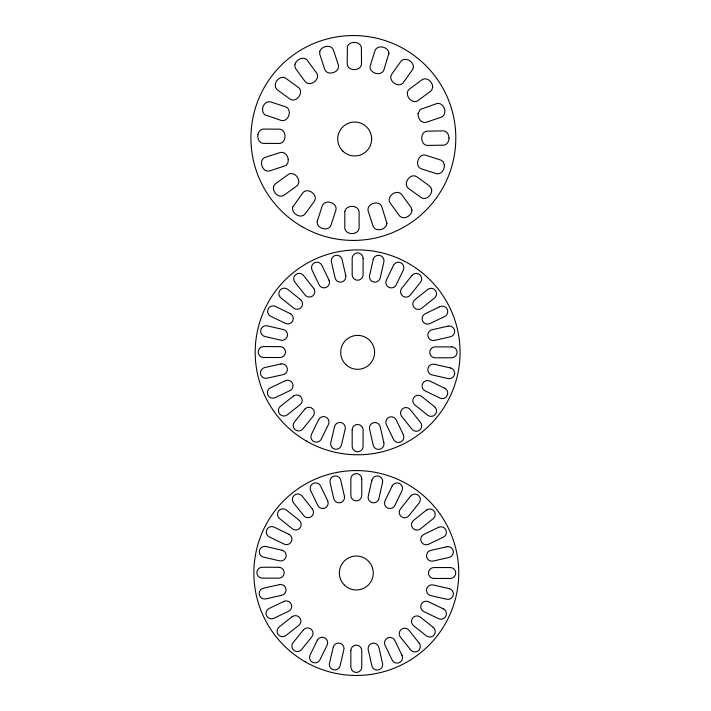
<?xml version="1.0" encoding="UTF-8"?>
<svg xmlns="http://www.w3.org/2000/svg" width="711" height="711" viewBox="0 0 711 711"><rect width="100%" height="100%" fill="white"/><g stroke="black" fill="none" stroke-linecap="round" stroke-linejoin="round"><path stroke-width="1.07" d="M344.826 211.638L344.808 228.142C345.475 235.394 358.38 235.385 359.099 228.16L359.108 211.931C358.637 204.626 345.724 204.475 344.826 211.638M350.852 650.441L350.843 666.945A5.457 5.457 0 0 0 356.282 672.419A5.457 5.457 0 0 0 361.757 666.98L361.757 650.752A5.457 5.457 0 0 0 356.46 645.144A5.457 5.457 0 0 0 350.852 650.441M352.176 429.782L352.176 446.286A5.457 5.457 0 0 0 357.615 451.761A5.457 5.457 0 0 0 363.09 446.321L363.09 430.084A5.457 5.457 0 0 0 357.784 424.485A5.457 5.457 0 0 0 352.176 429.782M361.757 479.072L361.757 495.576A5.457 5.457 0 0 1 356.149 500.873A5.457 5.457 0 0 1 350.852 495.265L350.843 479.036A5.457 5.457 0 0 1 356.318 473.597A5.457 5.457 0 0 1 361.757 479.072M363.09 258.413L363.09 274.908A5.457 5.457 0 0 1 357.482 280.214A5.457 5.457 0 0 1 352.176 274.606L352.176 258.377A5.457 5.457 0 0 1 357.651 252.938A5.457 5.457 0 0 1 363.09 258.413M418.086 113.538C417.553 117.857 421.028 123.403 425.853 122.399L441.487 117.111C448.134 114.142 443.975 101.931 436.91 103.566L420.254 109.414L418.086 113.538M444.357 164.996C444.873 169.289 441.38 174.87 436.572 173.733L420.868 168.667C414.317 165.61 418.415 153.372 425.516 155.158L440.962 160.135L443.264 161.886L444.357 164.996M262.537 108.712L262.874 112.196L264.616 114.729L281.307 120.461C288.399 122.283 292.559 110.063 286.026 106.97L270.349 101.824C266.234 100.749 262.91 104.979 262.537 108.712M288.293 159.593L287.848 163.041L286.026 165.476L269.282 171.049C262.181 172.577 258.226 160.286 264.927 157.433L280.641 152.394C284.8 151.523 287.999 155.825 288.293 159.593M448.997 137.987C449.068 141.169 447.166 144.991 443.637 145.186L427.133 145.426C419.952 144.626 419.908 131.722 427.213 131.135L443.442 130.895C446.979 131.028 448.979 134.797 448.997 137.987M431.684 190.148C431.844 195.063 426.227 200.573 421.41 197.747L408.043 188.068C402.764 183.136 410.451 172.764 416.646 176.657L429.8 186.175L431.435 188.557L431.684 190.148M275.353 83.934L275.415 87.231L277.05 89.622L290.177 99.167C296.371 103.086 304.077 92.732 298.816 87.782L285.475 78.068C281.254 75.49 276.206 79.703 275.353 83.934M257.951 134.326C257.133 137.996 258.937 143.053 263.177 143.373L279.405 143.444C286.72 143 286.915 130.095 279.752 129.162L263.248 129.082C260.422 129.144 258.484 131.766 257.951 134.326M413.455 66.763L412.638 69.527L403.057 82.965C398.16 88.271 387.735 80.663 391.583 74.433L401.013 61.217C405.128 56.649 413.233 61.164 413.455 66.763M292.71 207.079C291.163 213.256 300.362 219.166 304.886 214.233L314.458 201.124C318.377 194.938 308.032 187.215 303.082 192.477L292.71 207.079M388.944 53.209L383.744 70.353C380.723 76.921 368.458 72.877 370.218 65.767L375.124 50.294C377.852 44.189 388.446 46.873 388.944 53.209M432.67 87.08L431.799 90.021L430.804 91.052L417.561 100.891C411.269 104.437 403.688 93.994 409.26 89.248L422.29 79.57C427.089 76.735 432.777 82.147 432.67 87.08M317.302 221.059C315.693 228.16 327.967 232.15 330.891 225.503L335.921 210.074C337.734 202.973 325.514 198.831 322.43 205.372L317.302 221.059M273.637 186.238C272.055 191.606 278.285 198.476 283.653 195.463L296.816 185.962C302.459 181.296 295.021 170.747 288.675 174.213L275.299 183.873L273.637 186.238M295.038 64.159L294.781 65.741L295.607 68.514L305.161 81.632C309.845 87.257 320.368 79.774 316.875 73.455L307.161 60.106C303.455 55.938 296.407 59.431 295.038 64.159M411.936 210.252C411.749 215.833 403.688 220.454 399.555 215.886L389.841 202.537C386.357 196.209 396.871 188.735 401.564 194.361L411.109 207.479L411.936 210.252M347.377 46.437L347.208 64.088C347.723 71.393 360.637 71.464 361.499 64.292L361.419 47.797C360.681 41.122 349.759 40.563 347.377 46.437M319.808 51.236L319.737 54.134L324.803 69.554C327.54 76.344 339.849 72.451 338.463 65.359L333.326 49.681C330.784 44.055 321.701 45.984 319.808 51.236M386.944 223.37C386.464 229.697 375.888 232.488 373.151 226.356L368.058 210.66C366.698 203.568 379.016 199.711 381.727 206.51L386.944 223.37M373.222 259.515L369.613 275.344A5.457 5.457 0 0 0 373.533 281.983A5.457 5.457 0 0 0 380.181 278.063L383.851 261.977A5.457 5.457 0 0 0 379.772 255.436A5.457 5.457 0 0 0 373.222 259.515M371.897 480.183L368.289 496.002A5.457 5.457 0 0 0 372.209 502.65A5.457 5.457 0 0 0 378.847 498.731L382.527 482.645A5.457 5.457 0 0 0 378.439 476.094A5.457 5.457 0 0 0 371.897 480.183M334.597 426.476L330.819 442.535A5.457 5.457 0 0 0 334.854 449.112A5.457 5.457 0 0 0 341.431 445.068L345.146 429.275A5.457 5.457 0 0 0 341.271 422.601A5.457 5.457 0 0 0 334.597 426.476M333.263 647.143L329.486 663.203A5.457 5.457 0 0 0 333.53 669.771A5.457 5.457 0 0 0 340.098 665.736L343.813 649.934A5.457 5.457 0 0 0 339.938 643.259A5.457 5.457 0 0 0 333.263 647.143M393.494 265.31L386.446 279.938A5.457 5.457 0 0 0 388.793 287.288A5.457 5.457 0 0 0 396.143 284.951L403.306 270.082A5.457 5.457 0 0 0 400.782 262.786A5.457 5.457 0 0 0 393.494 265.31M392.161 485.977L385.122 500.597A5.457 5.457 0 0 0 387.459 507.947A5.457 5.457 0 0 0 394.809 505.61L401.973 490.741A5.457 5.457 0 0 0 399.449 483.453A5.457 5.457 0 0 0 392.161 485.977M318.715 419.508L311.462 434.332A5.457 5.457 0 0 0 313.942 441.638A5.457 5.457 0 0 0 321.248 439.158L328.375 424.583A5.457 5.457 0 0 0 326.082 417.215A5.457 5.457 0 0 0 318.715 419.508M317.382 640.176L310.129 655A5.457 5.457 0 0 0 312.609 662.305A5.457 5.457 0 0 0 319.914 659.826L327.042 645.241A5.457 5.457 0 0 0 324.749 637.874A5.457 5.457 0 0 0 317.382 640.176M411.962 275.477L401.839 288.168A5.457 5.457 0 0 0 402.488 295.856A5.457 5.457 0 0 0 410.176 295.207L420.468 282.303A5.457 5.457 0 0 0 419.632 274.633A5.457 5.457 0 0 0 411.962 275.477M410.629 496.136L400.506 508.827A5.457 5.457 0 0 0 401.155 516.515A5.457 5.457 0 0 0 408.843 515.866L419.135 502.97A5.457 5.457 0 0 0 418.299 495.3A5.457 5.457 0 0 0 410.629 496.136M304.77 409.189L294.407 422.032A5.457 5.457 0 0 0 295.207 429.711A5.457 5.457 0 0 0 302.877 428.911L313.071 416.282A5.457 5.457 0 0 0 312.467 408.585A5.457 5.457 0 0 0 304.77 409.189M303.446 629.857L293.083 642.7A5.457 5.457 0 0 0 293.874 650.369A5.457 5.457 0 0 0 301.553 649.578L311.738 636.94A5.457 5.457 0 0 0 311.134 629.253A5.457 5.457 0 0 0 303.446 629.857M427.702 289.493L415.011 299.615A5.457 5.457 0 0 0 413.935 307.25A5.457 5.457 0 0 0 421.57 308.334L434.474 298.042A5.457 5.457 0 0 0 435.363 290.381A5.457 5.457 0 0 0 427.702 289.493M426.369 510.151L413.686 520.274A5.457 5.457 0 0 0 412.602 527.918A5.457 5.457 0 0 0 420.245 528.993L433.15 518.71A5.457 5.457 0 0 0 434.039 511.04A5.457 5.457 0 0 0 426.369 510.151M293.474 396.036L280.516 406.257A5.457 5.457 0 0 0 279.583 413.918A5.457 5.457 0 0 0 287.244 414.851L299.989 404.79A5.457 5.457 0 0 0 301.1 397.156A5.457 5.457 0 0 0 293.474 396.036M292.141 616.704L279.183 626.924A5.457 5.457 0 0 0 278.259 634.585A5.457 5.457 0 0 0 285.92 635.51L298.656 625.449A5.457 5.457 0 0 0 299.775 617.823A5.457 5.457 0 0 0 292.141 616.704M439.931 306.654L425.311 313.702A5.457 5.457 0 0 0 422.556 320.91A5.457 5.457 0 0 0 429.764 323.665L444.633 316.502A5.457 5.457 0 0 0 447.21 309.232A5.457 5.457 0 0 0 439.931 306.654M438.598 527.322L423.978 534.37A5.457 5.457 0 0 0 421.223 541.569A5.457 5.457 0 0 0 428.431 544.324L443.3 537.169A5.457 5.457 0 0 0 445.877 529.891A5.457 5.457 0 0 0 438.598 527.322M285.369 380.705L270.473 387.788A5.457 5.457 0 0 0 267.86 395.049A5.457 5.457 0 0 0 275.13 397.662L289.777 390.686A5.457 5.457 0 0 0 292.568 383.487A5.457 5.457 0 0 0 285.369 380.705M284.045 601.364L269.14 608.456A5.457 5.457 0 0 0 266.536 615.717A5.457 5.457 0 0 0 273.797 618.321L288.453 611.344A5.457 5.457 0 0 0 291.234 604.146A5.457 5.457 0 0 0 284.045 601.364M448.037 326.118L432.208 329.735A5.457 5.457 0 0 0 427.924 336.143A5.457 5.457 0 0 0 434.341 340.436L450.427 336.765A5.457 5.457 0 0 0 454.551 330.242A5.457 5.457 0 0 0 448.037 326.118M446.704 546.777L430.884 550.394A5.457 5.457 0 0 0 426.591 556.811A5.457 5.457 0 0 0 433.008 561.095L449.094 557.424A5.457 5.457 0 0 0 453.227 550.909A5.457 5.457 0 0 0 446.704 546.777M280.881 363.952L264.776 367.551A5.457 5.457 0 0 0 260.626 374.057A5.457 5.457 0 0 0 267.123 378.208L282.96 374.661A5.457 5.457 0 0 0 287.28 368.262A5.457 5.457 0 0 0 280.881 363.952M279.547 584.611L263.443 588.219A5.457 5.457 0 0 0 259.293 594.716A5.457 5.457 0 0 0 265.798 598.875L281.636 595.32A5.457 5.457 0 0 0 285.946 588.93A5.457 5.457 0 0 0 279.547 584.611M451.609 346.888L435.372 346.897A5.457 5.457 0 0 0 429.764 352.194A5.457 5.457 0 0 0 435.07 357.802L451.565 357.802A5.457 5.457 0 0 0 457.04 352.363A5.457 5.457 0 0 0 451.609 346.888M450.276 567.556L434.048 567.556A5.457 5.457 0 0 0 428.44 572.853A5.457 5.457 0 0 0 433.737 578.461L450.241 578.461A5.457 5.457 0 0 0 455.715 573.03A5.457 5.457 0 0 0 450.276 567.556M280.214 346.621L263.719 346.559A5.457 5.457 0 0 0 258.226 351.972A5.457 5.457 0 0 0 263.639 357.473L279.876 357.526A5.457 5.457 0 0 0 285.502 352.247A5.457 5.457 0 0 0 280.214 346.621M278.89 567.28L262.386 567.218A5.457 5.457 0 0 0 256.893 572.639A5.457 5.457 0 0 0 262.315 578.132L278.543 578.185A5.457 5.457 0 0 0 284.169 572.906A5.457 5.457 0 0 0 278.89 567.28M450.463 367.942L434.643 364.325A5.457 5.457 0 0 0 427.995 368.245A5.457 5.457 0 0 0 431.915 374.893L448.001 378.572A5.457 5.457 0 0 0 454.542 374.484A5.457 5.457 0 0 0 450.463 367.942M449.13 588.601L433.31 584.993A5.457 5.457 0 0 0 426.662 588.912A5.457 5.457 0 0 0 430.582 595.56L446.668 599.231A5.457 5.457 0 0 0 453.218 595.151A5.457 5.457 0 0 0 449.13 588.601M283.422 329.575L267.345 325.851A5.457 5.457 0 0 0 260.786 329.913A5.457 5.457 0 0 0 264.848 336.472L280.667 340.134A5.457 5.457 0 0 0 287.324 336.232A5.457 5.457 0 0 0 283.422 329.575M282.089 550.234L266.012 546.51A5.457 5.457 0 0 0 259.453 550.581A5.457 5.457 0 0 0 263.523 557.131L279.334 560.792A5.457 5.457 0 0 0 285.991 556.891A5.457 5.457 0 0 0 282.089 550.234M444.668 388.206L430.039 381.167A5.457 5.457 0 0 0 422.69 383.505A5.457 5.457 0 0 0 425.036 390.854L439.896 398.018A5.457 5.457 0 0 0 447.192 395.494A5.457 5.457 0 0 0 444.668 388.206M443.335 608.865L428.715 601.826A5.457 5.457 0 0 0 421.356 604.172A5.457 5.457 0 0 0 423.703 611.522L438.571 618.686A5.457 5.457 0 0 0 445.859 616.161A5.457 5.457 0 0 0 443.335 608.865M290.328 313.667L275.486 306.468A5.457 5.457 0 0 0 268.189 308.974A5.457 5.457 0 0 0 270.687 316.271L285.298 323.345A5.457 5.457 0 0 0 292.656 321.025A5.457 5.457 0 0 0 290.328 313.667M289.004 534.325L274.153 527.127A5.457 5.457 0 0 0 266.856 529.633A5.457 5.457 0 0 0 269.362 536.929L283.965 544.013A5.457 5.457 0 0 0 291.323 541.684A5.457 5.457 0 0 0 289.004 534.325M434.501 406.674L421.81 396.551A5.457 5.457 0 0 0 414.122 397.2A5.457 5.457 0 0 0 414.771 404.888L427.675 415.18A5.457 5.457 0 0 0 435.345 414.344A5.457 5.457 0 0 0 434.501 406.674M433.177 627.333L420.485 617.219A5.457 5.457 0 0 0 412.798 617.868A5.457 5.457 0 0 0 413.447 625.556L426.342 635.847A5.457 5.457 0 0 0 434.012 635.003A5.457 5.457 0 0 0 433.177 627.333M300.602 299.687L287.724 289.368A5.457 5.457 0 0 0 280.045 290.195A5.457 5.457 0 0 0 280.872 297.865L293.545 308.005A5.457 5.457 0 0 0 301.233 307.374A5.457 5.457 0 0 0 300.602 299.687M299.269 520.354L286.391 510.036A5.457 5.457 0 0 0 278.721 510.853A5.457 5.457 0 0 0 279.539 518.532L292.212 528.673A5.457 5.457 0 0 0 299.9 528.042A5.457 5.457 0 0 0 299.269 520.354M420.485 422.414L410.371 409.732A5.457 5.457 0 0 0 402.728 408.647A5.457 5.457 0 0 0 401.653 416.291L411.936 429.186A5.457 5.457 0 0 0 419.597 430.084A5.457 5.457 0 0 0 420.485 422.414M419.161 643.082L409.038 630.39A5.457 5.457 0 0 0 401.395 629.315A5.457 5.457 0 0 0 400.32 636.949L410.603 649.854A5.457 5.457 0 0 0 418.272 650.743A5.457 5.457 0 0 0 419.161 643.082M313.711 288.337L303.446 275.424A5.457 5.457 0 0 0 295.785 274.517A5.457 5.457 0 0 0 294.887 282.178L304.983 294.887A5.457 5.457 0 0 0 312.627 295.98A5.457 5.457 0 0 0 313.711 288.337M312.387 509.005L302.113 496.082A5.457 5.457 0 0 0 294.452 495.185A5.457 5.457 0 0 0 293.554 502.846L303.659 515.546A5.457 5.457 0 0 0 311.294 516.639A5.457 5.457 0 0 0 312.387 509.005M403.324 434.643L396.276 420.023A5.457 5.457 0 0 0 389.068 417.268A5.457 5.457 0 0 0 386.313 424.476L393.476 439.345A5.457 5.457 0 0 0 400.746 441.922A5.457 5.457 0 0 0 403.324 434.643M401.991 655.311L394.943 640.682A5.457 5.457 0 0 0 387.735 637.936A5.457 5.457 0 0 0 384.989 645.144L392.143 660.012A5.457 5.457 0 0 0 399.422 662.581A5.457 5.457 0 0 0 401.991 655.311M329.024 280.187L321.879 265.31A5.457 5.457 0 0 0 314.609 262.732A5.457 5.457 0 0 0 312.031 270.002L319.061 284.631A5.457 5.457 0 0 0 326.26 287.386A5.457 5.457 0 0 0 329.024 280.187M327.691 500.846L320.545 485.969A5.457 5.457 0 0 0 313.275 483.391A5.457 5.457 0 0 0 310.698 490.661L317.728 505.29A5.457 5.457 0 0 0 324.936 508.054A5.457 5.457 0 0 0 327.691 500.846M345.759 275.637L342.098 259.542A5.457 5.457 0 0 0 335.583 255.418A5.457 5.457 0 0 0 331.45 261.932L335.059 277.752A5.457 5.457 0 0 0 341.467 282.045A5.457 5.457 0 0 0 345.759 275.637M383.86 442.749L380.252 426.929A5.457 5.457 0 0 0 373.835 422.636A5.457 5.457 0 0 0 369.551 429.053L373.213 445.139A5.457 5.457 0 0 0 379.736 449.272A5.457 5.457 0 0 0 383.86 442.749M344.426 496.296L340.765 480.209A5.457 5.457 0 0 0 334.25 476.077A5.457 5.457 0 0 0 330.117 482.591L333.726 498.42A5.457 5.457 0 0 0 340.134 502.713A5.457 5.457 0 0 0 344.426 496.296M382.536 663.416L378.919 647.588A5.457 5.457 0 0 0 372.502 643.304A5.457 5.457 0 0 0 368.218 649.712L371.889 665.807A5.457 5.457 0 0 0 378.403 669.931A5.457 5.457 0 0 0 382.536 663.416M305.081 661.728A102.437 102.437 0 0 0 458.746 573.013A102.437 102.437 0 0 0 305.081 484.298A102.437 102.437 0 0 0 305.081 661.728M344.497 585.197A16.975 16.975 0 0 0 372.768 577.136A16.975 16.975 0 0 0 351.652 556.686A16.975 16.975 0 0 0 344.497 585.197M306.414 441.06A102.437 102.437 0 0 0 460.07 352.345A102.437 102.437 0 0 0 306.414 263.63A102.437 102.437 0 0 0 306.414 441.06M345.822 364.539A16.975 16.975 0 0 0 374.093 356.478A16.975 16.975 0 0 0 352.976 336.027A16.975 16.975 0 0 0 345.822 364.539M302.148 226.702A102.437 102.437 0 0 0 455.804 137.987A102.437 102.437 0 0 0 302.148 49.272A102.437 102.437 0 0 0 302.148 226.702M342.871 151.194A16.975 16.975 0 0 0 371.133 143.133A16.975 16.975 0 0 0 350.016 122.683A16.975 16.975 0 0 0 342.871 151.194"/></g></svg>
